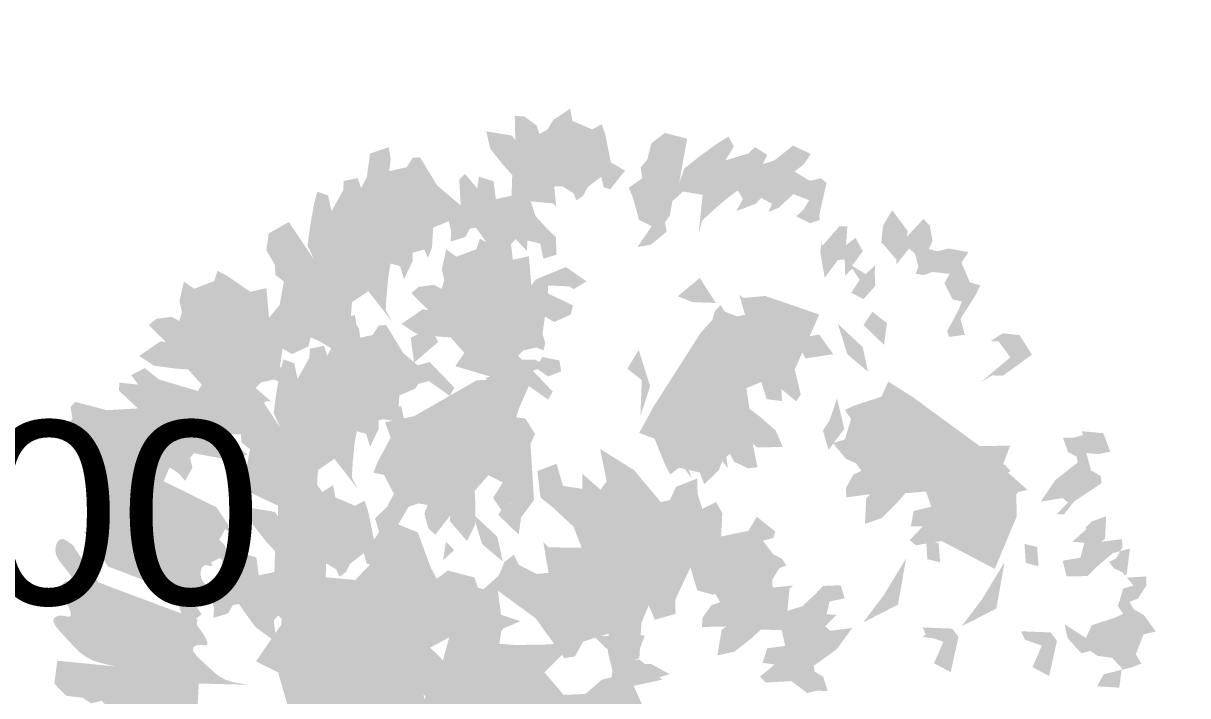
# Model space of a CAD drawing. Header units: metres. Extents: x 1841041 to 1841282, y 5171502 to 5171751.
# Drawn here: x 1841105.127 to 1841109.892, y 5171657.915 to 5171660.668 of the extents above; entities that cross this region are included whole.
import ezdxf
from ezdxf.lldxf.tags import DXFTag

# ---------------------------------------------------------------- set-up
doc = ezdxf.new("R2010")
doc.units = ezdxf.units.M
doc.layers.add('SA - Limite terrain', color=1, linetype='LIMITE_CADASTRALE', true_color=0xff0000)
doc.layers.add('SA - légende prestations', color=7, linetype='Continuous')
doc.layers.add('SA - légende RH', color=7, linetype='Continuous')
doc.styles.add('MENSURA', font='arial.ttf', dxfattribs={"height": 0.5})
tags = doc.linetypes.add('LIMITE_CADASTRALE', pattern=[13, 8, -2, 1, -2]).pattern_tags.tags
tags[10:11] = [DXFTag(74, 4), DXFTag(75, 0), DXFTag(340, '0'), DXFTag(46, 0.0), DXFTag(50, 0.0), DXFTag(44, 0.0), DXFTag(45, 0.0)]
tags[8:9] = [DXFTag(74, 4), DXFTag(75, 0), DXFTag(340, '0'), DXFTag(46, 0.0), DXFTag(50, 0.0), DXFTag(44, 0.0), DXFTag(45, 0.0)]
tags[6:7] = [DXFTag(74, 4), DXFTag(75, 0), DXFTag(340, '0'), DXFTag(46, 0.0), DXFTag(50, 0.0), DXFTag(44, 0.0), DXFTag(45, 0.0)]
tags[4:5] = [DXFTag(74, 4), DXFTag(75, 0), DXFTag(340, '0'), DXFTag(46, 0.0), DXFTag(50, 0.0), DXFTag(44, 0.0), DXFTag(45, 0.0)]

msp = doc.modelspace()

# ---------------------------------------------------------------- hatches: boundary and pattern name
at = {"layer": 'SA - légende prestations', "true_color": 0x132600}
for points in [[(1841107.2998, 5171659.9995), (1841107.3079, 5171659.9148), (1841107.2948, 5171659.9302), (1841107.2043, 5171659.9384), (1841107.2227, 5171659.879), (1841107.2715, 5171659.8257), (1841107.3062, 5171659.7929), (1841107.3092, 5171659.7203), (1841107.2553, 5171659.7043), (1841107.2425, 5171659.7661), (1841107.1901, 5171659.7782), (1841107.1878, 5171659.7365), (1841107.1413, 5171659.7842), (1841107.1226, 5171659.7631), (1841107.134, 5171659.6731), (1841107.0463, 5171659.7376), (1841106.9796, 5171659.8307), (1841106.9548, 5171659.8269), (1841106.9352, 5171659.7922), (1841106.8757, 5171659.7739), (1841106.878, 5171659.8156), (1841106.868, 5171659.8577), (1841106.9167, 5171659.922), (1841106.9112, 5171660.0279), (1841106.9348, 5171660.0509), (1841106.9849, 5171659.9912), (1841106.9912, 5171660.0397), (1841107.0513, 5171660.021), (1841107.0609, 5171659.9478), (1841107.1251, 5171659.9619), (1841107.1279, 5171660.0467), (1841107.0902, 5171660.088), (1841107.0379, 5171660.1544), (1841107.0216, 5171660.2253), (1841107.1264, 5171660.2079), (1841107.1404, 5171660.1888), (1841107.1383, 5171660.2883), (1841107.1766, 5171660.2861), (1841107.2278, 5171660.2494), (1841107.2395, 5171660.2145), (1841107.2721, 5171660.233), (1841107.2965, 5171660.2725), (1841107.3651, 5171660.3181), (1841107.3746, 5171660.2674), (1841107.4551, 5171660.233), (1841107.4945, 5171660.2537), (1841107.5081, 5171660.2132), (1841107.5316, 5171660.0983), (1841107.5895, 5171660.0639), (1841107.5283, 5171659.9879), (1841107.5026, 5171659.9967), (1841107.4913, 5171660.0393), (1841107.4357, 5171659.996), (1841107.4174, 5171659.9608), (1841107.3907, 5171659.943), (1841107.3785, 5171659.972), (1841107.3326, 5171660.0001)], [(1841106.29, 5171659.758), (1841106.3008, 5171659.8381), (1841106.3167, 5171659.9286), (1841106.3301, 5171659.9782), (1841106.3741, 5171659.9629), (1841106.3882, 5171659.8987), (1841106.4361, 5171659.9837), (1841106.4382, 5171660.022), (1841106.4957, 5171660.0338), (1841106.5093, 5171659.9933), (1841106.5329, 5171660.0388), (1841106.5458, 5171660.1346), (1841106.6224, 5171660.1603), (1841106.6304, 5171660.1103), (1841106.6241, 5171660.0619), (1841106.6951, 5171660.0782), (1841106.7209, 5171660.1169), (1841106.7502, 5171660.1192), (1841106.8199, 5171660.0048), (1841106.9167, 5171659.922), (1841106.868, 5171659.8577), (1841106.8044, 5171659.8309), (1841106.7994, 5171659.7484), (1841106.7822, 5171659.7081), (1841106.768, 5171659.7418), (1841106.7198, 5171659.7281), (1841106.7203, 5171659.6953), (1841106.6849, 5171659.6198), (1841106.6688, 5171659.6737), (1841106.6304, 5171659.6839), (1841106.6221, 5171659.6408), (1841106.6142, 5171659.5625), (1841106.6101, 5171659.4936), (1841106.637, 5171659.4454), (1841106.5388, 5171659.571), (1841106.4718, 5171659.5257), (1841106.4674, 5171659.4668), (1841106.5007, 5171659.4182), (1841106.5054, 5171659.383), (1841106.5371, 5171659.3616), (1841106.5278, 5171659.2782), (1841106.4945, 5171659.2318), (1841106.4778, 5171659.3341), (1841106.4228, 5171659.3168), (1841106.3362, 5171659.3674), (1841106.3026, 5171659.3818), (1841106.1325, 5171659.4626), (1841106.1754, 5171659.514), (1841106.1935, 5171659.6103), (1841106.1584, 5171659.638), (1841106.1559, 5171659.6795), (1841106.1213, 5171659.7391), (1841106.1315, 5171659.8075), (1841106.2136, 5171659.8544), (1841106.3172, 5171659.6995)], [(1841105.7454, 5171659.2546), (1841105.6616, 5171659.2661), (1841105.6007, 5171659.3059), (1841105.6883, 5171659.366), (1841105.7116, 5171659.3619), (1841105.6411, 5171659.4322), (1841105.6702, 5171659.4572), (1841105.7325, 5171659.4662), (1841105.7652, 5171659.4492), (1841105.7759, 5171659.4852), (1841105.766, 5171659.5305), (1841105.7839, 5171659.6109), (1841105.8259, 5171659.581), (1841105.9077, 5171659.612), (1841105.9217, 5171659.6543), (1841105.9596, 5171659.6345), (1841106.0562, 5171659.5681), (1841106.1218, 5171659.5834), (1841106.1325, 5171659.4626), (1841106.3026, 5171659.3818), (1841106.2934, 5171659.3449), (1841106.2256, 5171659.3133), (1841106.1879, 5171659.3361), (1841106.1777, 5171659.2664), (1841106.189, 5171659.2284), (1841106.1822, 5171659.197), (1841106.1532, 5171659.2095), (1841106.1007, 5171659.1978), (1841106.0774, 5171659.1747), (1841106.142, 5171659.1192), (1841106.1219, 5171659.1213), (1841106.051, 5171659.0644), (1841105.8214, 5171659.1332), (1841105.8579, 5171659.1878), (1841105.8011, 5171659.2509)], [(1841106.1513, 5171659.0717), (1841106.162, 5171659.1517), (1841106.178, 5171659.2422), (1841106.1914, 5171659.2918), (1841106.2354, 5171659.2765), (1841106.2494, 5171659.2123), (1841106.2973, 5171659.2973), (1841106.2995, 5171659.3356), (1841106.3569, 5171659.3474), (1841106.3705, 5171659.3069), (1841106.3941, 5171659.3524), (1841106.4071, 5171659.4482), (1841106.4837, 5171659.4739), (1841106.4916, 5171659.4239), (1841106.4854, 5171659.3755), (1841106.5563, 5171659.3918), (1841106.5822, 5171659.4305), (1841106.6115, 5171659.4328), (1841106.6812, 5171659.3184), (1841106.7779, 5171659.2356), (1841106.7293, 5171659.1713), (1841106.6656, 5171659.1445), (1841106.6606, 5171659.062), (1841106.6434, 5171659.0217), (1841106.6292, 5171659.0554), (1841106.581, 5171659.0417), (1841106.5816, 5171659.0089), (1841106.5461, 5171658.9334), (1841106.5301, 5171658.9873), (1841106.4916, 5171658.9975), (1841106.4833, 5171658.9544), (1841106.4754, 5171658.8762), (1841106.4713, 5171658.8072), (1841106.4982, 5171658.759), (1841106.4001, 5171658.8846), (1841106.3331, 5171658.8393), (1841106.3287, 5171658.7804), (1841106.3619, 5171658.7318), (1841106.3667, 5171658.6966), (1841106.3984, 5171658.6752), (1841106.389, 5171658.5919), (1841106.3558, 5171658.5454), (1841106.339, 5171658.6477), (1841106.284, 5171658.6304), (1841106.1974, 5171658.681), (1841106.1639, 5171658.6954), (1841105.9937, 5171658.7762), (1841106.0366, 5171658.8276), (1841106.0547, 5171658.924), (1841106.0196, 5171658.9517), (1841106.0171, 5171658.9931), (1841105.9825, 5171659.0527), (1841105.9927, 5171659.1211), (1841106.0748, 5171659.168), (1841106.1784, 5171659.0131)], [(1841105.809, 5171658.8877), (1841105.819, 5171658.8492), (1841105.7889, 5171658.7947), (1841105.7616, 5171658.8263), (1841105.7252, 5171658.8497), (1841105.6979, 5171658.7863), (1841105.2881, 5171658.9891), (1841105.328, 5171659.0501), (1841105.3197, 5171659.0959), (1841105.3392, 5171659.1179), (1841105.4688, 5171659.0838), (1841105.5959, 5171659.0912), (1841105.5185, 5171659.1637), (1841105.5196, 5171659.1967), (1841105.597, 5171659.1884), (1841105.568, 5171659.2277), (1841105.6242, 5171659.256), (1841105.6819, 5171659.2098), (1841105.9115, 5171659.1411), (1841105.966, 5171659.111), (1841106.0381, 5171659.1065), (1841106.0858, 5171659.1069), (1841106.1383, 5171659.0567), (1841106.1106, 5171659.0078), (1841106.0585, 5171659.0435), (1841106.0124, 5171659.0158), (1841106.0396, 5171658.9842), (1841105.9731, 5171658.9863), (1841105.9743, 5171658.9581), (1841106.0448, 5171658.9012), (1841105.9369, 5171658.8868), (1841105.8243, 5171658.9077)], [(1841105.377, 5171658.5836), (1841105.373, 5171658.5909), (1841105.3756, 5171658.5892), (1841105.3799, 5171658.587), (1841105.3842, 5171658.5858), (1841105.3884, 5171658.5857), (1841105.3925, 5171658.5869), (1841105.3965, 5171658.5897), (1841105.4003, 5171658.5937), (1841105.4039, 5171658.5989), (1841105.4072, 5171658.6049), (1841105.4102, 5171658.6116), (1841105.4126, 5171658.6186), (1841105.4145, 5171658.6257), (1841105.4156, 5171658.6317), (1841105.4513, 5171658.6078), (1841105.4269, 5171658.7023), (1841105.4018, 5171658.7314), (1841105.4351, 5171658.7797), (1841105.473, 5171658.7599), (1841105.4584, 5171658.8091), (1841105.4013, 5171658.8871), (1841105.4387, 5171658.9587), (1841105.4791, 5171658.9283), (1841105.5081, 5171658.889), (1841105.9179, 5171658.6861), (1841105.9871, 5171658.5823), (1841105.9535, 5171658.5967), (1841105.9283, 5171658.5534), (1841105.9514, 5171658.5302), (1841105.965, 5171658.4903), (1841105.9686, 5171658.4566), (1841105.9293, 5171658.4789), (1841105.8945, 5171658.4596), (1841105.9021, 5171658.4478), (1841105.8888, 5171658.4461), (1841105.8844, 5171658.448), (1841105.8799, 5171658.4493), (1841105.8755, 5171658.45), (1841105.8713, 5171658.4497), (1841105.8673, 5171658.4484), (1841105.8635, 5171658.446), (1841105.8602, 5171658.4423), (1841105.8573, 5171658.4375), (1841105.8549, 5171658.4317), (1841105.8533, 5171658.4252), (1841105.8525, 5171658.4181), (1841105.8525, 5171658.4106), (1841105.8536, 5171658.403), (1841105.8558, 5171658.3954), (1841105.8592, 5171658.3879), (1841105.8637, 5171658.3807), (1841105.867, 5171658.3762), (1841105.9139, 5171658.3066), (1841105.9113, 5171658.306), (1841105.9082, 5171658.3055), (1841105.9048, 5171658.305), (1841105.9012, 5171658.3042), (1841105.8976, 5171658.3029), (1841105.8941, 5171658.301), (1841105.8909, 5171658.2982), (1841105.888, 5171658.2948), (1841105.8855, 5171658.2907), (1841105.884, 5171658.2877), (1841105.4741, 5171658.4439)], [(1841105.4522, 5171658.047), (1841105.4301, 5171658.0528), (1841105.4109, 5171658.0599), (1841105.3942, 5171658.0679), (1841105.3797, 5171658.0766), (1841105.3669, 5171658.0859), (1841105.3556, 5171658.0955), (1841105.3454, 5171658.1053), (1841105.3359, 5171658.1149), (1841105.3269, 5171658.1244), (1841105.3182, 5171658.1335), (1841105.3099, 5171658.1423), (1841105.302, 5171658.1508), (1841105.2946, 5171658.159), (1841105.2875, 5171658.1667), (1841105.281, 5171658.1741), (1841105.2749, 5171658.1811), (1841105.2693, 5171658.1877), (1841105.2643, 5171658.1938), (1841105.2599, 5171658.1996), (1841105.2562, 5171658.2051), (1841105.2533, 5171658.2102), (1841105.2513, 5171658.215), (1841105.2502, 5171658.2195), (1841105.2501, 5171658.2238), (1841105.2511, 5171658.2278), (1841105.2531, 5171658.2315), (1841105.256, 5171658.2349), (1841105.2597, 5171658.2377), (1841105.2642, 5171658.2401), (1841105.2692, 5171658.2418), (1841105.2747, 5171658.2428), (1841105.2807, 5171658.2431), (1841105.287, 5171658.2426), (1841105.2934, 5171658.2416), (1841105.2996, 5171658.2404), (1841105.3054, 5171658.2395), (1841105.3107, 5171658.239), (1841105.3151, 5171658.2393), (1841105.3184, 5171658.2408), (1841105.3205, 5171658.2438), (1841105.3211, 5171658.2485), (1841105.3203, 5171658.2547), (1841105.3185, 5171658.2621), (1841105.3157, 5171658.2701), (1841105.3123, 5171658.2787), (1841105.3083, 5171658.2872), (1841105.3041, 5171658.2955), (1841105.2999, 5171658.3031), (1841105.2957, 5171658.3098), (1841105.2918, 5171658.3156), (1841105.2882, 5171658.3208), (1841105.2851, 5171658.3256), (1841105.2824, 5171658.33), (1841105.2803, 5171658.3344), (1841105.2789, 5171658.3388), (1841105.2783, 5171658.3435), (1841105.2784, 5171658.3485), (1841105.2794, 5171658.3538), (1841105.2811, 5171658.3592), (1841105.2833, 5171658.3644), (1841105.2862, 5171658.3694), (1841105.2895, 5171658.3738), (1841105.2931, 5171658.3776), (1841105.2971, 5171658.3806), (1841105.3014, 5171658.3825), (1841105.3057, 5171658.3837), (1841105.3099, 5171658.3843), (1841105.3139, 5171658.3846), (1841105.3175, 5171658.3849), (1841105.3207, 5171658.3854), (1841105.3231, 5171658.3863), (1841105.3247, 5171658.3879), (1841105.3254, 5171658.3904), (1841105.3252, 5171658.3938), (1841105.324, 5171658.3979), (1841105.3219, 5171658.4028), (1841105.319, 5171658.4083), (1841105.3153, 5171658.4143), (1841105.3108, 5171658.4209), (1841105.3055, 5171658.4279), (1841105.2996, 5171658.4352), (1841105.2931, 5171658.4429), (1841105.2866, 5171658.4508), (1841105.2801, 5171658.4591), (1841105.274, 5171658.4675), (1841105.2685, 5171658.4762), (1841105.264, 5171658.485), (1841105.2606, 5171658.494), (1841105.2587, 5171658.5031), (1841105.2581, 5171658.5121), (1841105.2587, 5171658.5208), (1841105.2603, 5171658.5289), (1841105.2628, 5171658.5364), (1841105.266, 5171658.5429), (1841105.2698, 5171658.5483), (1841105.274, 5171658.5524), (1841105.2786, 5171658.5549), (1841105.2834, 5171658.556), (1841105.2883, 5171658.556), (1841105.2934, 5171658.5548), (1841105.2985, 5171658.5528), (1841105.3037, 5171658.5502), (1841105.3088, 5171658.547), (1841105.3139, 5171658.5434), (1841105.3187, 5171658.5397), (1841105.3235, 5171658.5361), (1841105.3281, 5171658.5327), (1841105.33, 5171658.5315), (1841105.336, 5171658.5205), (1841105.3873, 5171658.4441), (1841105.4351, 5171658.379), (1841105.4953, 5171658.3557), (1841105.8404, 5171658.227), (1841105.8388, 5171658.2224), (1841105.8377, 5171658.2177), (1841105.8372, 5171658.2131), (1841105.8374, 5171658.2088), (1841105.8382, 5171658.2048), (1841105.8397, 5171658.2012), (1841105.8417, 5171658.1976), (1841105.8443, 5171658.194), (1841105.8473, 5171658.1901), (1841105.8507, 5171658.1859), (1841105.8544, 5171658.1812), (1841105.8583, 5171658.1757), (1841105.8625, 5171658.1695), (1841105.8666, 5171658.1627), (1841105.8705, 5171658.1557), (1841105.8739, 5171658.1486), (1841105.8768, 5171658.1419), (1841105.8788, 5171658.1358), (1841105.8799, 5171658.1305), (1841105.8797, 5171658.1265), (1841105.8781, 5171658.1238), (1841105.8754, 5171658.1223), (1841105.8716, 5171658.1217), (1841105.8671, 5171658.1218), (1841105.8621, 5171658.1223), (1841105.8567, 5171658.1229), (1841105.8512, 5171658.1233), (1841105.8458, 5171658.1234), (1841105.8407, 5171658.1228), (1841105.8361, 5171658.1215), (1841105.8319, 5171658.1197), (1841105.8283, 5171658.1175), (1841105.8253, 5171658.1148), (1841105.823, 5171658.1118), (1841105.8215, 5171658.1085), (1841105.8209, 5171658.105), (1841105.8213, 5171658.1013), (1841105.8225, 5171658.0975), (1841105.8245, 5171658.0936), (1841105.8273, 5171658.0894), (1841105.8308, 5171658.085), (1841105.8349, 5171658.0803), (1841105.8396, 5171658.0754), (1841105.8448, 5171658.0701), (1841105.8504, 5171658.0646), (1841105.8565, 5171658.0587), (1841105.8629, 5171658.0525), (1841105.8698, 5171658.046), (1841105.8771, 5171658.0393), (1841105.8847, 5171658.0323), (1841105.8927, 5171658.0251), (1841105.901, 5171658.0176), (1841105.9097, 5171658.0099), (1841105.919, 5171658.0023), (1841105.9293, 5171657.9948), (1841105.9407, 5171657.9877), (1841105.9537, 5171657.9811), (1841105.9684, 5171657.9754), (1841105.9852, 5171657.9706), (1841106.0044, 5171657.967), (1841106.0483, 5171657.96), (1841105.8451, 5171657.9651), (1841105.8404, 5171657.8844), (1841105.8846, 5171657.8452), (1841105.9435, 5171657.8421), (1841105.9743, 5171657.8245), (1841106.0106, 5171657.8368), (1841106.0712, 5171657.7788), (1841106.0879, 5171657.7241), (1841105.9964, 5171657.7729), (1841105.9768, 5171657.7187), (1841105.8841, 5171657.6805), (1841105.8522, 5171657.6626), (1841105.876, 5171657.6328), (1841105.86, 5171657.5597), (1841105.819, 5171657.5436), (1841105.5285, 5171657.7565), (1841105.5137, 5171657.8217), (1841105.448, 5171657.8945), (1841105.4047, 5171657.8834), (1841105.3702, 5171657.9066), (1841105.3019, 5171657.9152), (1841105.2537, 5171657.9648), (1841105.2662, 5171658.0586), (1841105.5027, 5171658.035)]]:
    msp.add_hatch(color=88, dxfattribs=at).paths.add_polyline_path(points)
at = {"layer": 'SA - légende prestations', "true_color": 0x00a500}
msp.add_hatch(color=94, dxfattribs=at).paths.add_polyline_path([(1841108.0935, 5171660.1344), (1841108.1217, 5171660.1605), (1841108.1712, 5171660.1291), (1841108.1529, 5171660.0904), (1841108.2015, 5171660.1069), (1841108.2772, 5171660.1669), (1841108.3502, 5171660.1323), (1841108.3214, 5171660.0908), (1841108.2832, 5171660.0603), (1841108.3457, 5171660.0228), (1841108.3911, 5171660.0328), (1841108.4139, 5171660.0141), (1841108.3847, 5171659.8833), (1841108.3868, 5171659.8618), (1841108.3461, 5171659.8497), (1841108.2904, 5171659.8776), (1841108.321, 5171659.9061), (1841108.343, 5171659.9434), (1841108.2786, 5171659.9682), (1841108.2178, 5171659.9122), (1841108.1774, 5171659.8951), (1841108.1906, 5171659.9292), (1841108.1464, 5171659.9528), (1841108.124, 5171659.9288), (1841108.0461, 5171659.899), (1841108.0719, 5171659.9489), (1841108.0513, 5171659.983), (1841108.0154, 5171659.9577), (1841107.9555, 5171659.9068), (1841107.9047, 5171659.8599), (1841107.8907, 5171659.8066), (1841107.907, 5171659.9651), (1841107.8274, 5171659.979), (1841107.7833, 5171659.9395), (1841107.7736, 5171659.8814), (1841107.7526, 5171659.8528), (1841107.7606, 5171659.8154), (1841107.6961, 5171659.7618), (1841107.6399, 5171659.7514), (1841107.6987, 5171659.8368), (1841107.6472, 5171659.8624), (1841107.6198, 5171659.9589), (1841107.6049, 5171659.9945), (1841107.6598, 5171660.0336), (1841107.6537, 5171660.0779), (1841107.6807, 5171660.1095), (1841107.6971, 5171660.1764), (1841107.7519, 5171660.2186), (1841107.8436, 5171660.1955), (1841107.8108, 5171660.012), (1841107.8318, 5171660.073), (1841107.8951, 5171660.1233), (1841107.9694, 5171660.1774), (1841108.0134, 5171660.2039), (1841108.0345, 5171660.1623), (1841108.0001, 5171660.1063)])
at = {"layer": 'SA - légende prestations', "true_color": 0x7fff00}
for points in [[(1841108.8107, 5171659.8668), (1841108.8368, 5171659.8387), (1841108.8482, 5171659.7768), (1841108.8325, 5171659.7435), (1841108.8688, 5171659.7342), (1841108.9137, 5171659.7457), (1841108.9948, 5171659.731), (1841108.9665, 5171659.6879), (1841109.0006, 5171659.6073), (1841109.0434, 5171659.5949), (1841109.0251, 5171659.5563), (1841108.9623, 5171659.4572), (1841108.9802, 5171659.3922), (1841108.9157, 5171659.384), (1841108.9077, 5171659.4065), (1841108.9549, 5171659.495), (1841108.9681, 5171659.5291), (1841108.9308, 5171659.5369), (1841108.8966, 5171659.6034), (1841108.918, 5171659.642), (1841108.848, 5171659.6494), (1841108.8104, 5171659.6367), (1841108.7788, 5171659.6424), (1841108.7902, 5171659.6717), (1841108.7765, 5171659.7238), (1841108.7525, 5171659.7462), (1841108.6995, 5171659.6795), (1841108.7008, 5171659.6997), (1841108.6413, 5171659.7684), (1841108.6377, 5171659.7613), (1841108.6455, 5171659.84), (1841108.683, 5171659.9024), (1841108.7464, 5171659.8171), (1841108.7432, 5171659.7937)], [(1841108.5323, 5171659.7898), (1841108.5627, 5171659.7346), (1841108.5188, 5171659.6752), (1841108.5748, 5171659.6408), (1841108.6124, 5171659.6774), (1841108.6115, 5171659.6405), (1841108.6138, 5171659.5928), (1841108.5656, 5171659.5385), (1841108.5157, 5171659.5643), (1841108.5494, 5171659.6177), (1841108.52, 5171659.6628), (1841108.4894, 5171659.6343), (1841108.489, 5171659.7009), (1841108.4609, 5171659.6987), (1841108.4067, 5171659.626), (1841108.3882, 5171659.7332), (1841108.3949, 5171659.7787), (1841108.397, 5171659.7566), (1841108.4665, 5171659.8367), (1841108.4994, 5171659.8369), (1841108.4942, 5171659.7592)], [(1841108.0987, 5171659.0899), (1841108.1431, 5171659.0561), (1841108.2064, 5171659.0001), (1841108.2351, 5171658.9332), (1841108.1288, 5171658.9316), (1841108.1117, 5171658.948), (1841108.1315, 5171658.8504), (1841108.0934, 5171658.8457), (1841108.0365, 5171658.8727), (1841108.0187, 5171658.905), (1841107.9899, 5171658.881), (1841107.973, 5171658.8378), (1841107.9136, 5171658.7807), (1841107.8952, 5171658.8289), (1841107.8099, 5171658.8484), (1841107.7748, 5171658.821), (1841107.7542, 5171658.8584), (1841107.7106, 5171658.9673), (1841107.6475, 5171658.9909), (1841107.7055, 5171659.0973), (1841107.8992, 5171659.4009), (1841107.9463, 5171659.4533), (1841107.9579, 5171659.4913), (1841107.981, 5171659.5135), (1841107.9982, 5171659.4872), (1841108.0484, 5171659.4677), (1841108.0806, 5171659.4741), (1841108.0575, 5171659.5561), (1841108.0732, 5171659.5432), (1841108.1637, 5171659.5513), (1841108.3844, 5171659.4754), (1841108.2843, 5171659.2504), (1841108.3086, 5171659.1471), (1841108.2894, 5171659.1203), (1841108.2295, 5171659.1701), (1841108.232, 5171659.1212), (1841108.1695, 5171659.1289), (1841108.147, 5171659.1992), (1841108.0863, 5171659.174)], [(1841109.1183, 5171659.3655), (1841109.0851, 5171659.3667), (1841109.1357, 5171659.3987), (1841109.2044, 5171659.3911), (1841109.2545, 5171659.3109), (1841109.1363, 5171659.2251), (1841109.0916, 5171659.2261), (1841109.0444, 5171659.1974), (1841109.1661, 5171659.3002)], [(1841108.7367, 5171658.7441), (1841108.7, 5171658.702), (1841108.64, 5171658.6424), (1841108.5714, 5171658.6181), (1841108.5767, 5171658.7242), (1841108.5941, 5171658.7403), (1841108.4955, 5171658.7268), (1841108.4933, 5171658.7651), (1841108.5239, 5171658.8202), (1841108.5572, 5171658.8358), (1841108.5351, 5171658.8661), (1841108.4931, 5171658.8858), (1841108.44, 5171658.9488), (1841108.4892, 5171658.964), (1841108.5142, 5171659.0479), (1841108.4891, 5171659.0846), (1841108.5278, 5171659.1028), (1841108.6393, 5171659.1393), (1841108.6668, 5171659.2008), (1841108.7694, 5171659.136), (1841109.0598, 5171658.9232), (1841109.1091, 5171658.8728), (1841109.1462, 5171658.8587), (1841109.1669, 5171658.8343), (1841109.1395, 5171658.8188), (1841109.1169, 5171658.77), (1841109.1212, 5171658.7374), (1841109.2045, 5171658.7552), (1841109.1907, 5171658.7404), (1841109.1928, 5171658.6495), (1841109.1029, 5171658.4342), (1841108.8848, 5171658.5485), (1841108.7802, 5171658.531), (1841108.7547, 5171658.5518), (1841108.8082, 5171658.6084), (1841108.7593, 5171658.6091), (1841108.7709, 5171658.671), (1841108.8426, 5171658.6888), (1841108.8213, 5171658.751)], [(1841109.4425, 5171658.8697), (1841109.4378, 5171658.8944), (1841109.4024, 5171658.9126), (1841109.3817, 5171658.9714), (1841109.4235, 5171658.9707), (1841109.4652, 5171658.9822), (1841109.4577, 5171658.9982), (1841109.5471, 5171658.9896), (1841109.5758, 5171658.914), (1841109.5262, 5171658.9041), (1841109.4775, 5171658.9086), (1841109.4965, 5171658.8383), (1841109.5362, 5171658.8139), (1841109.5396, 5171658.7848), (1841109.4279, 5171658.7107), (1841109.3859, 5171658.6576), (1841109.3563, 5171658.6581), (1841109.4022, 5171658.7063), (1841109.3804, 5171658.7242), (1841109.2909, 5171658.7094), (1841109.352, 5171658.7995)], [(1841108.1932, 5171658.358), (1841108.2779, 5171658.3661), (1841108.2625, 5171658.353), (1841108.2543, 5171658.2625), (1841108.3137, 5171658.2809), (1841108.367, 5171658.3297), (1841108.3998, 5171658.3645), (1841108.4724, 5171658.3674), (1841108.4884, 5171658.3136), (1841108.4266, 5171658.3008), (1841108.4145, 5171658.2483), (1841108.4562, 5171658.246), (1841108.4085, 5171658.1995), (1841108.4296, 5171658.1809), (1841108.5196, 5171658.1922), (1841108.4551, 5171658.1045), (1841108.3619, 5171658.0378), (1841108.3658, 5171658.013), (1841108.4004, 5171657.9934), (1841108.4188, 5171657.9339), (1841108.3771, 5171657.9362), (1841108.335, 5171657.9263), (1841108.2707, 5171657.9749), (1841108.1648, 5171657.9694), (1841108.1418, 5171657.993), (1841108.2015, 5171658.0431), (1841108.153, 5171658.0494), (1841108.1716, 5171658.1095), (1841108.2449, 5171658.1191), (1841108.2308, 5171658.1833), (1841108.1459, 5171658.1861), (1841108.1047, 5171658.1485), (1841108.0383, 5171658.0961), (1841107.9674, 5171658.0798), (1841107.9848, 5171658.1847), (1841108.0039, 5171658.1986), (1841107.9044, 5171658.1965), (1841107.9066, 5171658.2349), (1841107.9433, 5171658.286), (1841107.9782, 5171658.2977), (1841107.9597, 5171658.3304), (1841107.9202, 5171658.3547), (1841107.8746, 5171658.4234), (1841107.9253, 5171658.4329), (1841107.9597, 5171658.5133), (1841107.939, 5171658.5527), (1841107.9795, 5171658.5663), (1841108.0944, 5171658.5899), (1841108.1288, 5171658.6478), (1841108.2048, 5171658.5866), (1841108.196, 5171658.5608), (1841108.1534, 5171658.5495), (1841108.1966, 5171658.4939), (1841108.2319, 5171658.4756), (1841108.2497, 5171658.449), (1841108.2207, 5171658.4368), (1841108.1926, 5171658.3908)], [(1841109.6159, 5171658.5068), (1841109.656, 5171658.5176), (1841109.6426, 5171658.4122), (1841109.6362, 5171658.4072), (1841109.6252, 5171658.4203), (1841109.5893, 5171658.4372), (1841109.5704, 5171658.4632), (1841109.599, 5171658.4765)], [(1841106.7253, 5171657.837), (1841106.8247, 5171657.9882), (1841106.8699, 5171658.154), (1841106.7438, 5171658.0862), (1841106.7022, 5171658.1018), (1841106.746, 5171658.1973), (1841106.6833, 5171658.177), (1841106.6713, 5171658.2612), (1841106.7552, 5171658.3151), (1841106.701, 5171658.3853), (1841106.7756, 5171658.4521), (1841106.8264, 5171658.3618), (1841106.9502, 5171658.3686), (1841107.0132, 5171658.3498), (1841106.9654, 5171658.3229), (1841106.9941, 5171658.2534), (1841107.0428, 5171658.2599), (1841107.1614, 5171658.22), (1841107.0839, 5171658.1869), (1841107.0753, 5171658.1278), (1841107.141, 5171658.1228), (1841107.2589, 5171658.1245), (1841107.3623, 5171658.1302), (1841107.4295, 5171658.1785), (1841107.2593, 5171658.0108), (1841107.3382, 5171657.9186), (1841107.4268, 5171657.9223), (1841107.4935, 5171657.9802), (1841107.5452, 5171657.9933), (1841107.5716, 5171658.0442), (1841107.6974, 5171658.0446), (1841107.7724, 5171658.0029), (1841107.6228, 5171657.9604), (1841107.6579, 5171657.8814), (1841107.5975, 5171657.7437), (1841107.5817, 5171657.6912), (1841107.6383, 5171657.6837), (1841107.6971, 5171657.5882), (1841107.6695, 5171657.528), (1841107.7751, 5171657.5249), (1841107.8298, 5171657.5483), (1841107.8777, 5171657.5434), (1841107.8641, 5171657.4982), (1841107.876, 5171657.4639), (1841107.7957, 5171657.4847), (1841107.6676, 5171657.4512), (1841107.6541, 5171657.3924), (1841107.6049, 5171657.3654), (1841107.5521, 5171657.2888), (1841107.4628, 5171657.2618), (1841107.3581, 5171657.3349), (1841107.4874, 5171657.5508), (1841107.4316, 5171657.4838), (1841107.3278, 5171657.4507), (1841107.208, 5171657.418), (1841107.1397, 5171657.4057), (1841107.133, 5171657.4682), (1841107.2033, 5171657.5224), (1841107.0719, 5171657.5318), (1841107.0239, 5171657.5124), (1841106.9764, 5171657.5757), (1841107.018, 5171657.6157), (1841106.9489, 5171657.6182), (1841106.8245, 5171657.5787), (1841106.7489, 5171657.6574), (1841106.8053, 5171657.6959), (1841106.868, 5171657.7162), (1841106.8072, 5171657.7934), (1841106.745, 5171657.8026)], [(1841109.6802, 5171658.0847), (1841109.7025, 5171658.0462), (1841109.6625, 5171658.031), (1841109.6221, 5171658.0211), (1841109.623, 5171658.0282), (1841109.582, 5171658.0707), (1841109.5235, 5171658.0782), (1841109.4941, 5171658.0981), (1841109.457, 5171658.0887), (1841109.4011, 5171658.1511), (1841109.3885, 5171658.2069), (1841109.476, 5171658.1513), (1841109.4997, 5171658.2038), (1841109.5951, 5171658.2348), (1841109.6282, 5171658.2503), (1841109.6068, 5171658.2818), (1841109.6283, 5171658.3534), (1841109.6705, 5171658.3664), (1841109.6433, 5171658.3987), (1841109.7234, 5171658.4034), (1841109.7227, 5171658.365), (1841109.688, 5171658.3125), (1841109.6535, 5171658.2995), (1841109.6732, 5171658.2676), (1841109.7136, 5171658.2447), (1841109.7618, 5171658.1779), (1841109.7115, 5171658.1665)], [(1841109.5218, 5171657.9539), (1841109.5486, 5171658.0031), (1841109.6221, 5171658.0211), (1841109.6122, 5171657.9481)]]:
    msp.add_hatch(color=70, dxfattribs=at).paths.add_polyline_path(points)
at = {"layer": 'SA - légende prestations', "true_color": 0x008000}
for points in [[(1841106.8192, 5171659.3856), (1841106.7354, 5171659.3971), (1841106.6745, 5171659.4369), (1841106.7621, 5171659.4971), (1841106.7854, 5171659.4929), (1841106.7149, 5171659.5632), (1841106.744, 5171659.5882), (1841106.8063, 5171659.5973), (1841106.839, 5171659.5802), (1841106.8497, 5171659.6162), (1841106.8398, 5171659.6615), (1841106.8577, 5171659.742), (1841106.8997, 5171659.712), (1841106.9815, 5171659.7431), (1841106.9955, 5171659.7853), (1841107.0334, 5171659.7655), (1841107.13, 5171659.6991), (1841107.1957, 5171659.7144), (1841107.2063, 5171659.5936), (1841107.3764, 5171659.5128), (1841107.3672, 5171659.4759), (1841107.2994, 5171659.4443), (1841107.2617, 5171659.4672), (1841107.2516, 5171659.3974), (1841107.2628, 5171659.3594), (1841107.256, 5171659.3281), (1841107.2271, 5171659.3405), (1841107.1745, 5171659.3289), (1841107.1513, 5171659.3057), (1841107.2158, 5171659.2502), (1841107.1957, 5171659.2523), (1841107.1248, 5171659.1954), (1841106.8952, 5171659.2642), (1841106.9317, 5171659.3188), (1841106.8749, 5171659.382)], [(1841106.9819, 5171659.2062), (1841107.041, 5171659.2086), (1841107.0854, 5171659.2472), (1841107.1199, 5171659.256), (1841107.1375, 5171659.2899), (1841107.2214, 5171659.2902), (1841107.2713, 5171659.2624), (1841107.1716, 5171659.2341), (1841107.195, 5171659.1814), (1841107.1547, 5171659.0896), (1841107.1442, 5171659.0546), (1841107.182, 5171659.0496), (1841107.2211, 5171658.9859), (1841107.2027, 5171658.9458), (1841107.2167, 5171658.716), (1841107.1535, 5171658.6308), (1841107.1206, 5171658.6281), (1841107.1199, 5171658.706), (1841107.0843, 5171658.6726), (1841107.0497, 5171658.7253), (1841107.089, 5171658.7878), (1841107.0305, 5171658.8179), (1841106.9743, 5171658.7542), (1841106.9771, 5171658.6984), (1841106.9752, 5171658.6139), (1841106.9426, 5171658.5488), (1841106.8729, 5171658.629), (1841106.8743, 5171658.6526), (1841106.8126, 5171658.5745), (1841106.7844, 5171658.6006), (1841106.7683, 5171658.6614), (1841106.7815, 5171658.6958), (1841106.7445, 5171658.7023), (1841106.7006, 5171658.6874), (1841106.6186, 5171658.6959), (1841106.6436, 5171658.741), (1841106.6034, 5171658.8188), (1841106.5598, 5171658.8278), (1841106.5751, 5171658.8678), (1841106.6301, 5171658.9714), (1841106.6073, 5171659.0348), (1841106.7261, 5171659.0592)], [(1841107.3782, 5171658.6074), (1841107.299, 5171658.6815), (1841107.2434, 5171658.7265), (1841107.2306, 5171658.8347), (1841107.3093, 5171658.8649), (1841107.3355, 5171658.7739), (1841107.4154, 5171658.7618), (1841107.414, 5171658.8244), (1841107.489, 5171658.7585), (1841107.5145, 5171658.7921), (1841107.4872, 5171658.9254), (1841107.6258, 5171658.839), (1841107.7362, 5171658.7073), (1841107.7729, 5171658.7159), (1841107.7982, 5171658.77), (1841107.885, 5171658.8043), (1841107.8864, 5171658.7417), (1841107.9061, 5171658.6799), (1841107.9617, 5171658.7084), (1841107.9877, 5171658.6621), (1841107.9808, 5171658.5411), (1841107.9673, 5171658.4039), (1841107.9529, 5171658.3281), (1841107.8853, 5171658.346), (1841107.857, 5171658.4404), (1841107.7951, 5171658.3078), (1841107.7962, 5171658.2503), (1841107.7116, 5171658.2261), (1841107.6866, 5171658.2852), (1841107.6566, 5171658.2144), (1841107.6482, 5171658.0696), (1841107.5366, 5171658.0224), (1841107.5189, 5171658.0962), (1841107.5228, 5171658.1694), (1841107.4185, 5171658.1369), (1841107.3843, 5171658.076), (1841107.3408, 5171658.0692), (1841107.2234, 5171658.2323), (1841107.0692, 5171658.3451), (1841107.0896, 5171658.1873), (1841107.0569, 5171658.1503), (1841106.9751, 5171658.2337), (1841106.9713, 5171658.1605), (1841106.8792, 5171658.1815), (1841106.8565, 5171658.2899), (1841106.7621, 5171658.2616), (1841106.7676, 5171658.1343), (1841106.8286, 5171658.0769), (1841106.9145, 5171657.9836), (1841106.947, 5171657.8794), (1841106.7882, 5171657.8934), (1841106.7652, 5171657.9205), (1841106.7797, 5171657.7718), (1841106.7221, 5171657.7707), (1841106.6414, 5171657.8197), (1841106.6199, 5171657.8706), (1841106.5732, 5171657.8392), (1841106.5413, 5171657.7774), (1841106.4439, 5171657.7013), (1841106.4238, 5171657.776), (1841106.2996, 5171657.8183), (1841106.243, 5171657.7827), (1841106.218, 5171657.8418), (1841106.1697, 5171658.0109), (1841106.0791, 5171658.0558), (1841106.1821, 5171658.2058), (1841106.2016, 5171658.3989), (1841106.2854, 5171658.4819), (1841106.3559, 5171658.5577), (1841106.3708, 5171658.6391), (1841106.3645, 5171658.4002), (1841106.4852, 5171658.3886), (1841106.5465, 5171658.4526), (1841106.5545, 5171658.5406), (1841106.5826, 5171658.5858), (1841106.5663, 5171658.6408), (1841106.6567, 5171658.7283), (1841106.7396, 5171658.7504), (1841106.6613, 5171658.616), (1841106.7414, 5171658.5835), (1841106.7933, 5171658.4423), (1841106.8184, 5171658.3935), (1841106.8643, 5171658.4274), (1841106.973, 5171658.3993), (1841106.9948, 5171658.3368), (1841107.073, 5171658.4079), (1841107.0963, 5171658.4626), (1841107.1341, 5171658.4923), (1841107.1557, 5171658.4503), (1841107.2276, 5171658.4136), (1841107.2767, 5171658.4183), (1841107.2549, 5171658.5441), (1841107.2762, 5171658.5225), (1841107.4125, 5171658.5206)], [(1841106.3291, 5171658.4592), (1841106.3371, 5171658.3744), (1841106.3241, 5171658.3898), (1841106.2336, 5171658.3981), (1841106.2519, 5171658.3386), (1841106.3008, 5171658.2853), (1841106.3355, 5171658.2525), (1841106.3385, 5171658.18), (1841106.2846, 5171658.1639), (1841106.2718, 5171658.2258), (1841106.2194, 5171658.2379), (1841106.2171, 5171658.1961), (1841106.1706, 5171658.2438), (1841106.1519, 5171658.2227), (1841106.1633, 5171658.1328), (1841106.0756, 5171658.1973), (1841106.0089, 5171658.2904), (1841105.9841, 5171658.2866), (1841105.9645, 5171658.2519), (1841105.905, 5171658.2335), (1841105.9073, 5171658.2752), (1841105.8973, 5171658.3173), (1841105.9459, 5171658.3816), (1841105.9405, 5171658.4875), (1841105.9641, 5171658.5105), (1841106.0142, 5171658.4509), (1841106.0205, 5171658.4993), (1841106.0806, 5171658.4807), (1841106.0901, 5171658.4075), (1841106.1543, 5171658.4215), (1841106.1572, 5171658.5064), (1841106.1195, 5171658.5476), (1841106.0672, 5171658.614), (1841106.0509, 5171658.685), (1841106.1557, 5171658.6675), (1841106.1697, 5171658.6484), (1841106.1676, 5171658.7479), (1841106.2059, 5171658.7458), (1841106.2571, 5171658.7091), (1841106.2688, 5171658.6741), (1841106.3014, 5171658.6926), (1841106.3258, 5171658.7321), (1841106.3944, 5171658.7777), (1841106.4039, 5171658.727), (1841106.4844, 5171658.6926), (1841106.5238, 5171658.7134), (1841106.5374, 5171658.6728), (1841106.5609, 5171658.5579), (1841106.6188, 5171658.5235), (1841106.5576, 5171658.4475), (1841106.5319, 5171658.4563), (1841106.5206, 5171658.4989), (1841106.4649, 5171658.4557), (1841106.4467, 5171658.4205), (1841106.42, 5171658.4027), (1841106.4078, 5171658.4317), (1841106.3619, 5171658.4597)], [(1841106.4709, 5171657.692), (1841106.5556, 5171657.7001), (1841106.5402, 5171657.687), (1841106.532, 5171657.5965), (1841106.5914, 5171657.6149), (1841106.6447, 5171657.6637), (1841106.6775, 5171657.6984), (1841106.7501, 5171657.7014), (1841106.7661, 5171657.6475), (1841106.7043, 5171657.6348), (1841106.6922, 5171657.5823), (1841106.7339, 5171657.58), (1841106.6862, 5171657.5335), (1841106.7073, 5171657.5149), (1841106.7973, 5171657.5262), (1841106.7328, 5171657.4385), (1841106.6397, 5171657.3718), (1841106.6435, 5171657.347), (1841106.6782, 5171657.3274), (1841106.6966, 5171657.2679), (1841106.6548, 5171657.2702), (1841106.6128, 5171657.2602), (1841106.5484, 5171657.3089), (1841106.4425, 5171657.3034), (1841106.4195, 5171657.327), (1841106.4792, 5171657.3771), (1841106.4307, 5171657.3834), (1841106.4494, 5171657.4435), (1841106.5226, 5171657.4531), (1841106.5086, 5171657.5173), (1841106.4237, 5171657.5201), (1841106.3824, 5171657.4825), (1841106.316, 5171657.4301), (1841106.2451, 5171657.4138), (1841106.2625, 5171657.5187), (1841106.2816, 5171657.5326), (1841106.1821, 5171657.5305), (1841106.1843, 5171657.5688), (1841106.221, 5171657.62), (1841106.2559, 5171657.6317), (1841106.2374, 5171657.6644), (1841106.1979, 5171657.6887), (1841106.1523, 5171657.7574), (1841106.203, 5171657.7669), (1841106.2374, 5171657.8473), (1841106.2167, 5171657.8867), (1841106.2572, 5171657.9003), (1841106.3721, 5171657.9238), (1841106.4065, 5171657.9818), (1841106.4825, 5171657.9205), (1841106.4737, 5171657.8948), (1841106.4311, 5171657.8835), (1841106.4744, 5171657.8279), (1841106.5096, 5171657.8096), (1841106.5274, 5171657.783), (1841106.4984, 5171657.7708), (1841106.4703, 5171657.7248)]]:
    msp.add_hatch(color=96, dxfattribs=at).paths.add_polyline_path(points)
at = {"layer": 'SA - légende prestations', "true_color": 0x00a500}
h = msp.add_hatch(color=94, dxfattribs=at)
h.paths.add_polyline_path([(1841108.3839, 5171659.3938), (1841108.4419, 5171659.3131), (1841108.3277, 5171659.2959), (1841108.2873, 5171659.3759)])
h.paths.add_polyline_path([(1841107.9613, 5171659.5226), (1841107.8654, 5171659.5263), (1841107.8053, 5171659.5503), (1841107.8955, 5171659.6252)])
h.paths.add_polyline_path([(1841107.3474, 5171659.6696), (1841107.4323, 5171659.6109), (1841107.3787, 5171659.5791), (1841107.3617, 5171659.5906), (1841107.2746, 5171659.594), (1841107.2729, 5171659.5494), (1841107.1862, 5171659.5636), (1841107.2232, 5171659.619)])
h.paths.add_polyline_path([(1841106.9993, 5171659.4708), (1841106.9313, 5171659.5181), (1841107.0018, 5171659.537)])
at = {"layer": 'SA - légende prestations', "true_color": 0x7fff00}
h = msp.add_hatch(color=70, dxfattribs=at)
h.paths.add_polyline_path([(1841108.9562, 5171658.936), (1841109.1657, 5171658.9386), (1841109.1366, 5171658.8613), (1841109.0402, 5171658.8543)])
h.paths.add_polyline_path([(1841109.0394, 5171658.8327), (1841109.1444, 5171658.8394), (1841109.2372, 5171658.7573), (1841109.0612, 5171658.7195), (1841109.005, 5171658.6203)])
h.paths.add_polyline_path([(1841108.5618, 5171659.3423), (1841108.5841, 5171659.2414), (1841108.4996, 5171659.3123), (1841108.4608, 5171659.4369)])
h.paths.add_polyline_path([(1841108.6616, 5171659.4399), (1841108.6495, 5171659.3511), (1841108.5653, 5171659.4328), (1841108.6023, 5171659.4868)])
at = {"layer": 'SA - légende prestations', "true_color": 0x00a500}
h = msp.add_hatch(color=94, dxfattribs=at)
h.paths.add_polyline_path([(1841106.4479, 5171658.192), (1841106.3408, 5171658.1299), (1841106.295, 5171658.2994), (1841106.3856, 5171658.3851), (1841106.3895, 5171658.2619)])
h.paths.add_polyline_path([(1841106.7927, 5171659.4217), (1841106.8253, 5171659.3636), (1841106.7259, 5171659.2782), (1841106.7125, 5171659.3801)])
h.paths.add_polyline_path([(1841108.4227, 5171658.9211), (1841108.3995, 5171659.0005), (1841108.4275, 5171659.044), (1841108.457, 5171659.1321), (1841108.4872, 5171659.0078)])
h.paths.add_polyline_path([(1841105.8565, 5171658.2489), (1841105.7935, 5171658.1959), (1841105.7621, 5171658.2864), (1841105.8069, 5171658.3184)])
h = msp.add_hatch(color=94, dxfattribs=at)
h.paths.add_polyline_path([(1841107.2747, 5171659.2218), (1841107.2237, 5171659.2576), (1841107.2516, 5171659.3012), (1841107.3209, 5171659.2877), (1841107.328, 5171659.2427)])
h.paths.add_polyline_path([(1841107.1671, 5171659.1476), (1841107.1305, 5171659.1044), (1841107.0272, 5171659.1422), (1841107.1165, 5171659.1942)])
h.paths.add_polyline_path([(1841107.6581, 5171659.2069), (1841107.5989, 5171659.2538), (1841107.6455, 5171659.3305), (1841107.6921, 5171659.1825), (1841107.6524, 5171659.061)])
h.paths.add_polyline_path([(1841107.8607, 5171658.8067), (1841107.7697, 5171658.9333), (1841107.8068, 5171658.9887)])
h.paths.add_polyline_path([(1841108.0106, 5171658.8468), (1841107.9274, 5171658.9502), (1841107.9671, 5171659.0717), (1841108.0616, 5171659.0342), (1841107.9902, 5171658.9923)])
h = msp.add_hatch(color=94, dxfattribs=at)
h.paths.add_polyline_path([(1841108.8235, 5171658.1602), (1841108.8074, 5171658.1946), (1841108.9294, 5171658.1898), (1841108.9543, 5171658.1551), (1841108.9224, 5171658.0116), (1841108.854, 5171658.048), (1841108.8924, 5171658.1358)])
h.paths.add_polyline_path([(1841108.7399, 5171658.4773), (1841108.7063, 5171658.2878), (1841108.5639, 5171658.2149), (1841108.6466, 5171658.324)])
h.paths.add_polyline_path([(1841108.879, 5171658.461), (1841108.8271, 5171658.4738), (1841108.8214, 5171658.5525), (1841108.8732, 5171658.5397)])
h.paths.add_polyline_path([(1841106.6725, 5171659.1735), (1841106.6136, 5171659.2312), (1841106.79, 5171659.2811), (1841106.8908, 5171659.1758), (1841106.872, 5171659.1427), (1841106.787, 5171659.2028)])
h = msp.add_hatch(color=94, dxfattribs=at)
h.paths.add_polyline_path([(1841106.3192, 5171658.6447), (1841106.2508, 5171658.6812), (1841106.1893, 5171658.6728), (1841106.2356, 5171658.7386), (1841106.3053, 5171658.7359)])
h.paths.add_polyline_path([(1841106.4735, 5171659.2434), (1841106.4778, 5171659.1309), (1841106.3977, 5171659.0894), (1841106.4272, 5171659.1776)])
h.paths.add_polyline_path([(1841106.4757, 5171658.1801), (1841106.4072, 5171658.2165), (1841106.4177, 5171658.2608), (1841106.487, 5171658.2473)])
h.paths.add_polyline_path([(1841106.8564, 5171658.5453), (1841106.89, 5171658.5115), (1841106.8447, 5171658.4687)])
h.paths.add_polyline_path([(1841108.8587, 5171658.1885), (1841108.9004, 5171658.1422), (1841108.805, 5171658.1567)])
h = msp.add_hatch(color=94, dxfattribs=at)
h.paths.add_polyline_path([(1841109.2264, 5171658.1444), (1841109.2103, 5171658.1789), (1841109.3323, 5171658.1741), (1841109.3571, 5171658.1393), (1841109.3253, 5171657.9958), (1841109.2569, 5171658.0323), (1841109.2953, 5171658.1201)])
h.paths.add_polyline_path([(1841109.1427, 5171658.4615), (1841109.1092, 5171658.2721), (1841108.9668, 5171658.1992), (1841109.0495, 5171658.3082)])
h.paths.add_polyline_path([(1841109.2818, 5171658.4453), (1841109.23, 5171658.4581), (1841109.2243, 5171658.5368), (1841109.2761, 5171658.524)])
h.paths.add_polyline_path([(1841107.0754, 5171659.1577), (1841107.0165, 5171659.2155), (1841107.1929, 5171659.2654), (1841107.2936, 5171659.16), (1841107.2749, 5171659.1269), (1841107.1899, 5171659.1871)])
at = {"layer": 'SA - légende prestations', "true_color": 0x008040}
h = msp.add_hatch(color=116, dxfattribs=at)
h.paths.add_polyline_path([(1841106.6735, 5171659.1008), (1841106.6883, 5171659.0326), (1841106.5061, 5171659.0627)])
h.paths.add_polyline_path([(1841106.486, 5171658.5481), (1841106.4316, 5171658.4948), (1841106.4007, 5171658.5974), (1841106.4644, 5171658.6612)])
h.paths.add_polyline_path([(1841106.5102, 5171658.2685), (1841106.4108, 5171658.1831), (1841106.3541, 5171658.073), (1841106.3506, 5171658.2071)])
h.paths.add_polyline_path([(1841106.5, 5171657.3396), (1841106.507, 5171657.2947), (1841106.4709, 5171657.2623), (1841106.4028, 5171657.3096), (1841106.4495, 5171657.3862)])
at = {"layer": 'SA - légende prestations', "true_color": 0x29a500}
h = msp.add_hatch(color=84, dxfattribs=at)
h.paths.add_polyline_path([(1841107.4611, 5171658.1595), (1841107.6706, 5171658.1621), (1841107.6415, 5171658.0848), (1841107.5452, 5171658.0778)])
h.paths.add_polyline_path([(1841107.5443, 5171658.0562), (1841107.6493, 5171658.0629), (1841107.7421, 5171657.9808), (1841107.5661, 5171657.943), (1841107.5099, 5171657.8438)])
h.paths.add_polyline_path([(1841107.0667, 5171658.5658), (1841107.089, 5171658.4649), (1841107.0045, 5171658.5358), (1841106.9657, 5171658.6604)])
h.paths.add_polyline_path([(1841107.1665, 5171658.6634), (1841107.1544, 5171658.5746), (1841107.0702, 5171658.6563), (1841107.1072, 5171658.7104)])
at = {"layer": 'SA - légende prestations', "true_color": 0x7ca500}
msp.add_hatch(color=64, dxfattribs=at).paths.add_polyline_path([(1841109.5214, 5171658.4438), (1841109.4816, 5171658.4046), (1841109.3967, 5171658.4042), (1841109.3802, 5171658.4678), (1841109.453, 5171658.4801), (1841109.4694, 5171658.5409), (1841109.4207, 5171658.5454), (1841109.4784, 5171658.5977), (1841109.4734, 5171658.6024), (1841109.5, 5171658.6287), (1841109.5587, 5171658.6493), (1841109.554, 5171658.5586), (1841109.5391, 5171658.5449), (1841109.6234, 5171658.5562), (1841109.6253, 5171658.5235), (1841109.6159, 5171658.5068), (1841109.5857, 5171658.4986)])
at = {"layer": 'SA - légende prestations', "true_color": 0x008040}
h = msp.add_hatch(color=116, dxfattribs=at)
h.paths.add_polyline_path([(1841107.1858, 5171658.3778), (1841107.2112, 5171658.3552), (1841107.1666, 5171658.3339), (1841107.1505, 5171658.3683)])
h.paths.add_polyline_path([(1841107.1509, 5171657.9314), (1841107.1488, 5171657.876), (1841107.1135, 5171657.8666), (1841107.089, 5171657.9122)])
h.paths.add_polyline_path([(1841106.5553, 5171657.653), (1841106.4966, 5171657.7121), (1841106.5418, 5171657.755), (1841106.5933, 5171657.73)])
h.paths.add_polyline_path([(1841106.6464, 5171657.9741), (1841106.6224, 5171658.0305), (1841106.5806, 5171658.0768), (1841106.6338, 5171658.0977), (1841106.6927, 5171658.0399)])

# ---------------------------------------------------------------- linework, layer by layer
at = {"layer": 'SA - Limite terrain', "ltscale": 0.5}
msp.add_open_spline([(1841077.1485, 5171583.5529), (1841078.8191, 5171584.5954), (1841080.4897, 5171585.6379), (1841083.6639, 5171586.8607), (1841086.8381, 5171588.0834), (1841093.7112, 5171590.7349), (1841100.5843, 5171593.3863), (1841105.8354, 5171595.3795), (1841111.0864, 5171597.3727), (1841112.7835, 5171598.0158), (1841114.4805, 5171598.6589), (1841120.1437, 5171600.7977), (1841125.8069, 5171602.9364), (1841137.9788, 5171607.5816), (1841150.1507, 5171612.2269), (1841152.2407, 5171613.0169), (1841154.3307, 5171613.8069), (1841157.6242, 5171615.0086), (1841160.9178, 5171616.2103), (1841160.8937, 5171617.2726), (1841160.8697, 5171618.335), (1841160.8424, 5171619.2418), (1841160.815, 5171620.1487), (1841160.7877, 5171621.0555), (1841160.7604, 5171621.9624), (1841160.713, 5171623.5339), (1841160.6657, 5171625.1055), (1841160.6499, 5171625.6293), (1841160.6341, 5171626.1532), (1841160.5837, 5171627.2535), (1841160.5332, 5171628.3538), (1841160.518, 5171628.6854), (1841160.5028, 5171629.0171), (1841160.4802, 5171629.5105), (1841160.4576, 5171630.0038), (1841160.0075, 5171632.9962), (1841159.5574, 5171635.9885), (1841161.4156, 5171637.1289), (1841163.2737, 5171638.2693), (1841163.062, 5171638.6198), (1841162.8502, 5171638.9702), (1841163.1316, 5171639.1783), (1841163.413, 5171639.3865), (1841163.4664, 5171639.3345), (1841163.5199, 5171639.2825), (1841164.0378, 5171639.6824), (1841164.5557, 5171640.0822), (1841164.6484, 5171639.9622), (1841164.7411, 5171639.8421), (1841166.3443, 5171640.4782), (1841167.7831, 5171641.5484), (1841166.8333, 5171642.7817), (1841165.8835, 5171644.0151), (1841169.4358, 5171646.6928), (1841172.988, 5171649.3705), (1841174.7541, 5171650.7018), (1841176.5201, 5171652.0331), (1841176.562, 5171652.0654), (1841176.6038, 5171652.0977), (1841176.5828, 5171652.125), (1841176.5618, 5171652.1523), (1841191.1783, 5171663.3819), (1841205.7948, 5171674.6116), (1841207.539, 5171675.9573), (1841209.2831, 5171677.303), (1841213.68, 5171676.8693), (1841218.0769, 5171676.4356), (1841224.138, 5171669.2197), (1841230.1992, 5171662.0037), (1841229.4551, 5171661.4123), (1841228.7111, 5171660.8209), (1841230.314, 5171658.673), (1841231.9169, 5171656.5251), (1841232.0432, 5171656.6166), (1841232.1695, 5171656.7082), (1841232.3724, 5171656.4283), (1841232.5753, 5171656.1483), (1841232.4514, 5171656.0585), (1841232.3275, 5171655.9687), (1841232.663, 5171655.5059), (1841232.9985, 5171655.043), (1841233.051, 5171655.0811), (1841233.1035, 5171655.1191), (1841233.5076, 5171654.2972), (1841234.3715, 5171654.7513), (1841235.0886, 5171655.2417), (1841235.8057, 5171655.7322), (1841235.7432, 5171655.8327), (1841235.6807, 5171655.9332), (1841236.0049, 5171656.1415), (1841236.3292, 5171656.3499), (1841236.5301, 5171656.0268), (1841236.7311, 5171655.7038), (1841236.6898, 5171655.6773), (1841236.6486, 5171655.6508), (1841240.8585, 5171649.0812), (1841245.0684, 5171642.5117), (1841245.3158, 5171642.1368), (1841245.5633, 5171641.7618), (1841246.3679, 5171640.4536), (1841247.1726, 5171639.1454), (1841247.7766, 5171638.0928), (1841248.3805, 5171637.0401), (1841248.9658, 5171636.0263), (1841249.5511, 5171635.0124), (1841249.7169, 5171634.7035), (1841249.8827, 5171634.3945), (1841250.3986, 5171633.3142), (1841250.9146, 5171632.2339), (1841251.4065, 5171631.065), (1841251.8984, 5171629.8962), (1841252.5682, 5171628.1006), (1841253.238, 5171626.3049), (1841253.5633, 5171625.3756), (1841253.8886, 5171624.4462), (1841254.2654, 5171623.3404), (1841254.6421, 5171622.2346), (1841255.1339, 5171620.7027), (1841255.6257, 5171619.1708), (1841256.9719, 5171614.6021), (1841258.3181, 5171610.0335), (1841260.0183, 5171603.9559), (1841261.7184, 5171597.8783), (1841261.6486, 5171597.4706), (1841261.5788, 5171597.0629), (1841255.2305, 5171594.5841), (1841248.8823, 5171592.1053), (1841248.7762, 5171592.3267), (1841248.67, 5171592.548), (1841246.7837, 5171591.7467), (1841244.8973, 5171590.9453), (1841242.7247, 5171590.0224), (1841240.552, 5171589.0994), (1841236.9326, 5171587.6621), (1841233.3131, 5171586.2248), (1841233.4918, 5171583.1089), (1841233.6705, 5171579.9929), (1841236.3231, 5171570.9165), (1841238.9758, 5171561.8401), (1841241.5125, 5171558.1334), (1841244.0493, 5171554.4266), (1841242.9225, 5171553.1247), (1841241.7958, 5171551.8228), (1841241.4101, 5171551.3561), (1841241.0244, 5171550.8893), (1841240.7134, 5171550.2654), (1841240.4024, 5171549.6415), (1841239.986, 5171547.8083), (1841239.5697, 5171545.9751), (1841239.5343, 5171544.7172), (1841239.4989, 5171543.4594), (1841239.6922, 5171542.3478), (1841239.8855, 5171541.2363), (1841240.0814, 5171539.9232), (1841240.2774, 5171538.6102), (1841240.9117, 5171536.095), (1841241.5461, 5171533.5798), (1841243.0137, 5171531.5005), (1841244.4813, 5171529.4212), (1841227.5122, 5171525.4612), (1841210.5431, 5171521.5012), (1841206.6038, 5171520.7482), (1841202.6644, 5171519.9952), (1841201.2494, 5171519.7229), (1841199.8344, 5171519.4507), (1841198.3954, 5171519.2013), (1841196.9565, 5171518.9519), (1841194.0891, 5171518.4581), (1841191.2218, 5171517.9643), (1841187.4601, 5171517.2206), (1841183.6984, 5171516.4768), (1841181.4913, 5171516.1096), (1841179.2842, 5171515.7423), (1841171.6216, 5171514.4506), (1841163.959, 5171513.1588), (1841163.6599, 5171515.6357), (1841163.3609, 5171518.1125), (1841161.4246, 5171520.351), (1841159.4883, 5171522.5896), (1841159.2311, 5171523.5567), (1841158.9739, 5171524.5238), (1841157.9666, 5171529.9426), (1841156.9592, 5171535.3614), (1841153.722, 5171536.2537), (1841150.4848, 5171537.1461), (1841149.6939, 5171541.1018), (1841148.9031, 5171545.0575), (1841151.559, 5171547.0944), (1841154.2149, 5171549.1313), (1841153.1972, 5171554.379), (1841152.1794, 5171559.6267), (1841150.2617, 5171559.1731), (1841148.3439, 5171558.7194), (1841148.3324, 5171558.7681), (1841148.3209, 5171558.8167), (1841145.0571, 5171557.9919), (1841141.7932, 5171557.167), (1841136.4846, 5171555.8638), (1841131.1761, 5171554.5605), (1841120.4886, 5171551.958), (1841109.8011, 5171549.3555), (1841104.9463, 5171548.1603), (1841100.0914, 5171546.9651), (1841095.6613, 5171545.873), (1841091.2312, 5171544.7809), (1841091.1558, 5171544.6421), (1841091.0804, 5171544.5033), (1841088.9329, 5171543.9538), (1841086.7854, 5171543.4043), (1841084.885, 5171542.9306), (1841082.9845, 5171542.4569), (1841083.0353, 5171542.2607), (1841083.0861, 5171542.0645), (1841079.4525, 5171541.1726), (1841075.8188, 5171540.2807), (1841074.9605, 5171551.0465), (1841074.1023, 5171561.8123), (1841074.1422, 5171561.8151), (1841074.1821, 5171561.818), (1841074.0405, 5171563.7762), (1841073.8989, 5171565.7344), (1841073.8844, 5171565.9339), (1841073.87, 5171566.1334), (1841073.6013, 5171569.4277), (1841073.3326, 5171572.722), (1841073.3386, 5171574.6786), (1841073.3446, 5171576.6352), (1841073.9647, 5171578.5359), (1841074.5847, 5171580.4367), (1841075.8666, 5171581.9948), (1841077.1485, 5171583.5529)], degree=2, knots=[0, 0, 0, 0.01, 0.01, 0.02, 0.02, 0.03, 0.03, 0.04, 0.04, 0.05, 0.05, 0.06, 0.06, 0.07, 0.07, 0.08, 0.08, 0.09, 0.09, 0.1, 0.1, 0.11, 0.11, 0.12, 0.12, 0.13, 0.13, 0.14, 0.14, 0.15, 0.15, 0.16, 0.16, 0.17, 0.17, 0.18, 0.18, 0.19, 0.19, 0.2, 0.2, 0.21, 0.21, 0.22, 0.22, 0.23, 0.23, 0.24, 0.24, 0.25, 0.25, 0.26, 0.26, 0.27, 0.27, 0.28, 0.28, 0.29, 0.29, 0.3, 0.3, 0.31, 0.31, 0.32, 0.32, 0.33, 0.33, 0.34, 0.34, 0.35, 0.35, 0.36, 0.36, 0.37, 0.37, 0.38, 0.38, 0.39, 0.39, 0.4, 0.4, 0.41, 0.41, 0.42, 0.42, 0.43, 0.43, 0.44, 0.44, 0.45, 0.45, 0.46, 0.46, 0.47, 0.47, 0.48, 0.48, 0.49, 0.49, 0.5, 0.5, 0.51, 0.51, 0.52, 0.52, 0.53, 0.53, 0.54, 0.54, 0.55, 0.55, 0.56, 0.56, 0.57, 0.57, 0.58, 0.58, 0.59, 0.59, 0.6, 0.6, 0.61, 0.61, 0.62, 0.62, 0.63, 0.63, 0.64, 0.64, 0.65, 0.65, 0.66, 0.66, 0.67, 0.67, 0.68, 0.68, 0.69, 0.69, 0.7, 0.7, 0.71, 0.71, 0.72, 0.72, 0.73, 0.73, 0.74, 0.74, 0.75, 0.75, 0.76, 0.76, 0.77, 0.77, 0.78, 0.78, 0.79, 0.79, 0.8, 0.8, 0.81, 0.81, 0.82, 0.82, 0.83, 0.83, 0.84, 0.84, 0.85, 0.85, 0.86, 0.86, 0.87, 0.87, 0.88, 0.88, 0.89, 0.89, 0.9, 0.9, 0.91, 0.91, 0.92, 0.92, 0.93, 0.93, 0.94, 0.94, 0.95, 0.95, 0.96, 0.96, 0.97, 0.97, 0.98, 0.98, 0.99, 0.99, 1, 1, 1.01, 1.01, 1.02, 1.02, 1.03, 1.03, 1.04, 1.04, 1.05, 1.05, 1.06, 1.06, 1.07, 1.07, 1.08, 1.08, 1.09, 1.09, 1.1, 1.1, 1.11, 1.11, 1.12, 1.12, 1.13, 1.13, 1.14, 1.14, 1.15, 1.15, 1.15], dxfattribs=at)

# ---------------------------------------------------------------- texts
at = {"layer": 'SA - légende RH', "style": 'MENSURA'}
msp.add_text('EU - Cheminée de visite - Ø 1000', height=0.75, dxfattribs=at).set_placement((1841090.441, 5171658.289))

doc.saveas('drawing.dxf')
